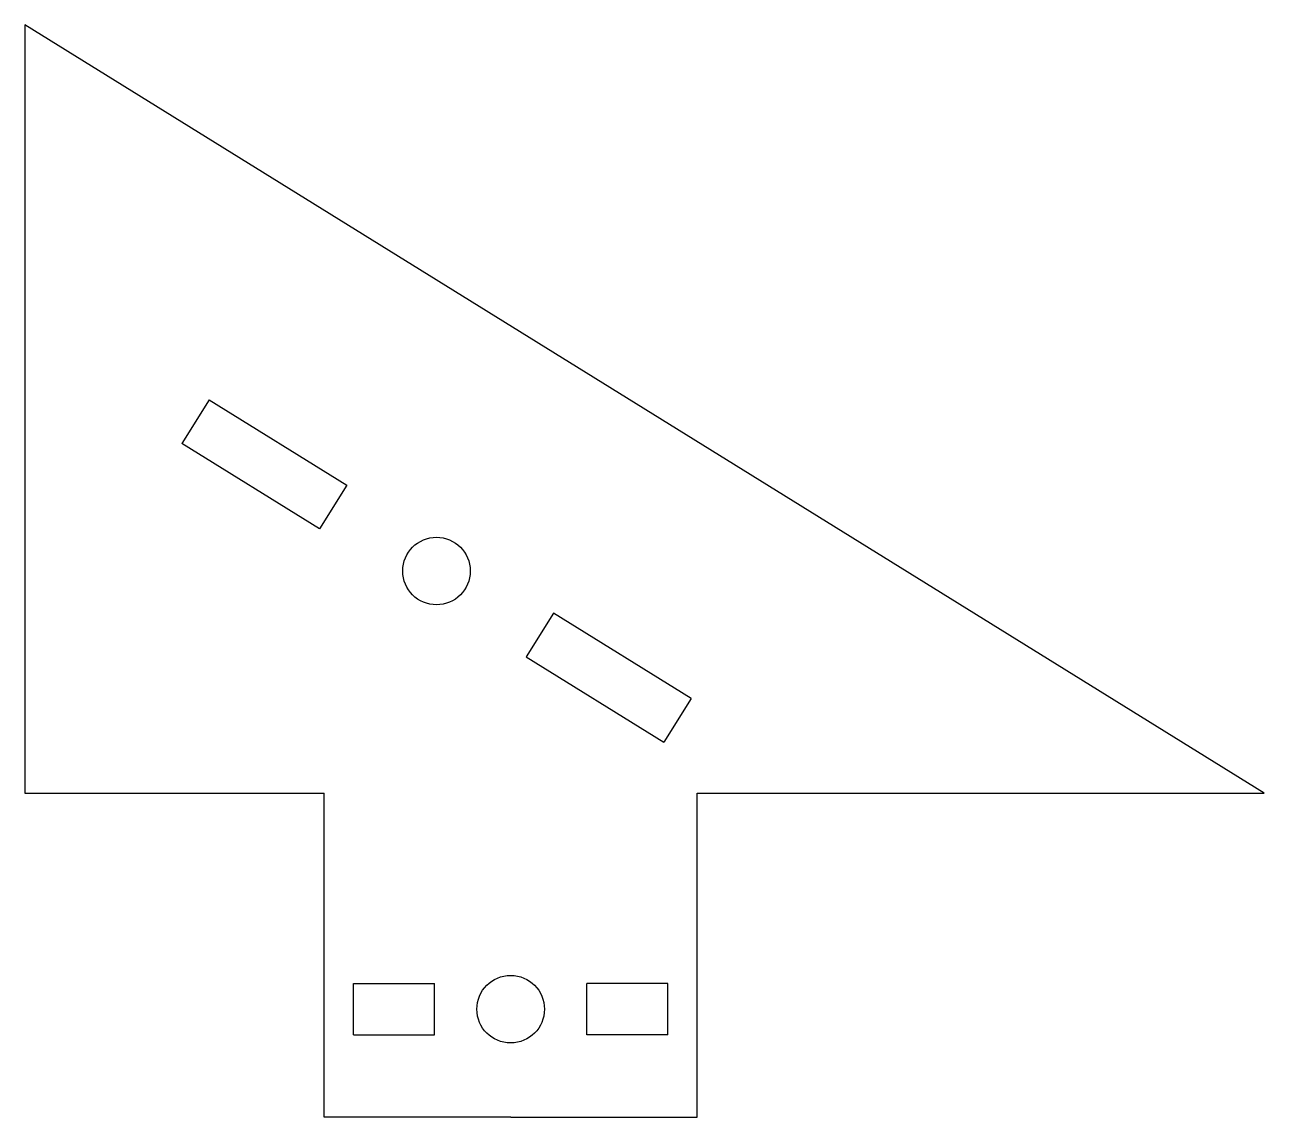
# Model space of a CAD drawing. Extents: x -30 to 46.5, y -17.4 to 50.
import ezdxf

# ---------------------------------------------------------------- set-up
doc = ezdxf.new("R2010")
doc.units = 0
doc.header["$MEASUREMENT"] = 0
doc.layers.add('VISIBLE', color=7, linetype='CONTINUOUS')

msp = doc.modelspace()

# ---------------------------------------------------------------- linework, layer by layer
at = {"layer": 'VISIBLE'}
for p, q in [((46.5, 2.603), (-29.983, 50.04)), ((-29.983, 50.04), (-29.983, 2.603)), ((-18.613, 26.892), (-20.286, 24.194)), ((-18.613, 26.892), (-10.115, 21.622)), ((-11.788, 18.923), (-20.286, 24.194)), ((-10.115, 21.622), (-11.788, 18.923)), ((2.633, 13.715), (0.959, 11.017)), ((11.131, 8.445), (2.633, 13.715)), ((0.959, 11.017), (9.457, 5.746)), ((11.131, 8.445), (9.457, 5.746)), ((-29.983, 2.603), (-11.5, 2.603)), ((-11.5, -17.397), (-11.5, 2.603)), ((11.5, -17.397), (11.5, 2.603)), ((11.5, 2.603), (46.5, 2.603)), ((-9.7, -12.316), (-9.7, -9.141)), ((-9.7, -9.141), (-4.7, -9.141)), ((-4.7, -12.316), (-4.7, -9.141)), ((4.7, -12.316), (4.7, -9.141)), ((9.7, -9.141), (4.7, -9.141)), ((9.7, -12.316), (9.7, -9.141)), ((-9.7, -12.316), (-4.7, -12.316)), ((9.7, -12.316), (4.7, -12.316)), ((0, -17.397), (-11.5, -17.397)), ((0, -17.397), (11.5, -17.397))]:
    msp.add_line(p, q, dxfattribs=at)
for centre in [(-4.578, 16.319), (0, -10.729)]:
    msp.add_circle(centre, 2.085, dxfattribs=at)

doc.saveas('drawing.dxf')
